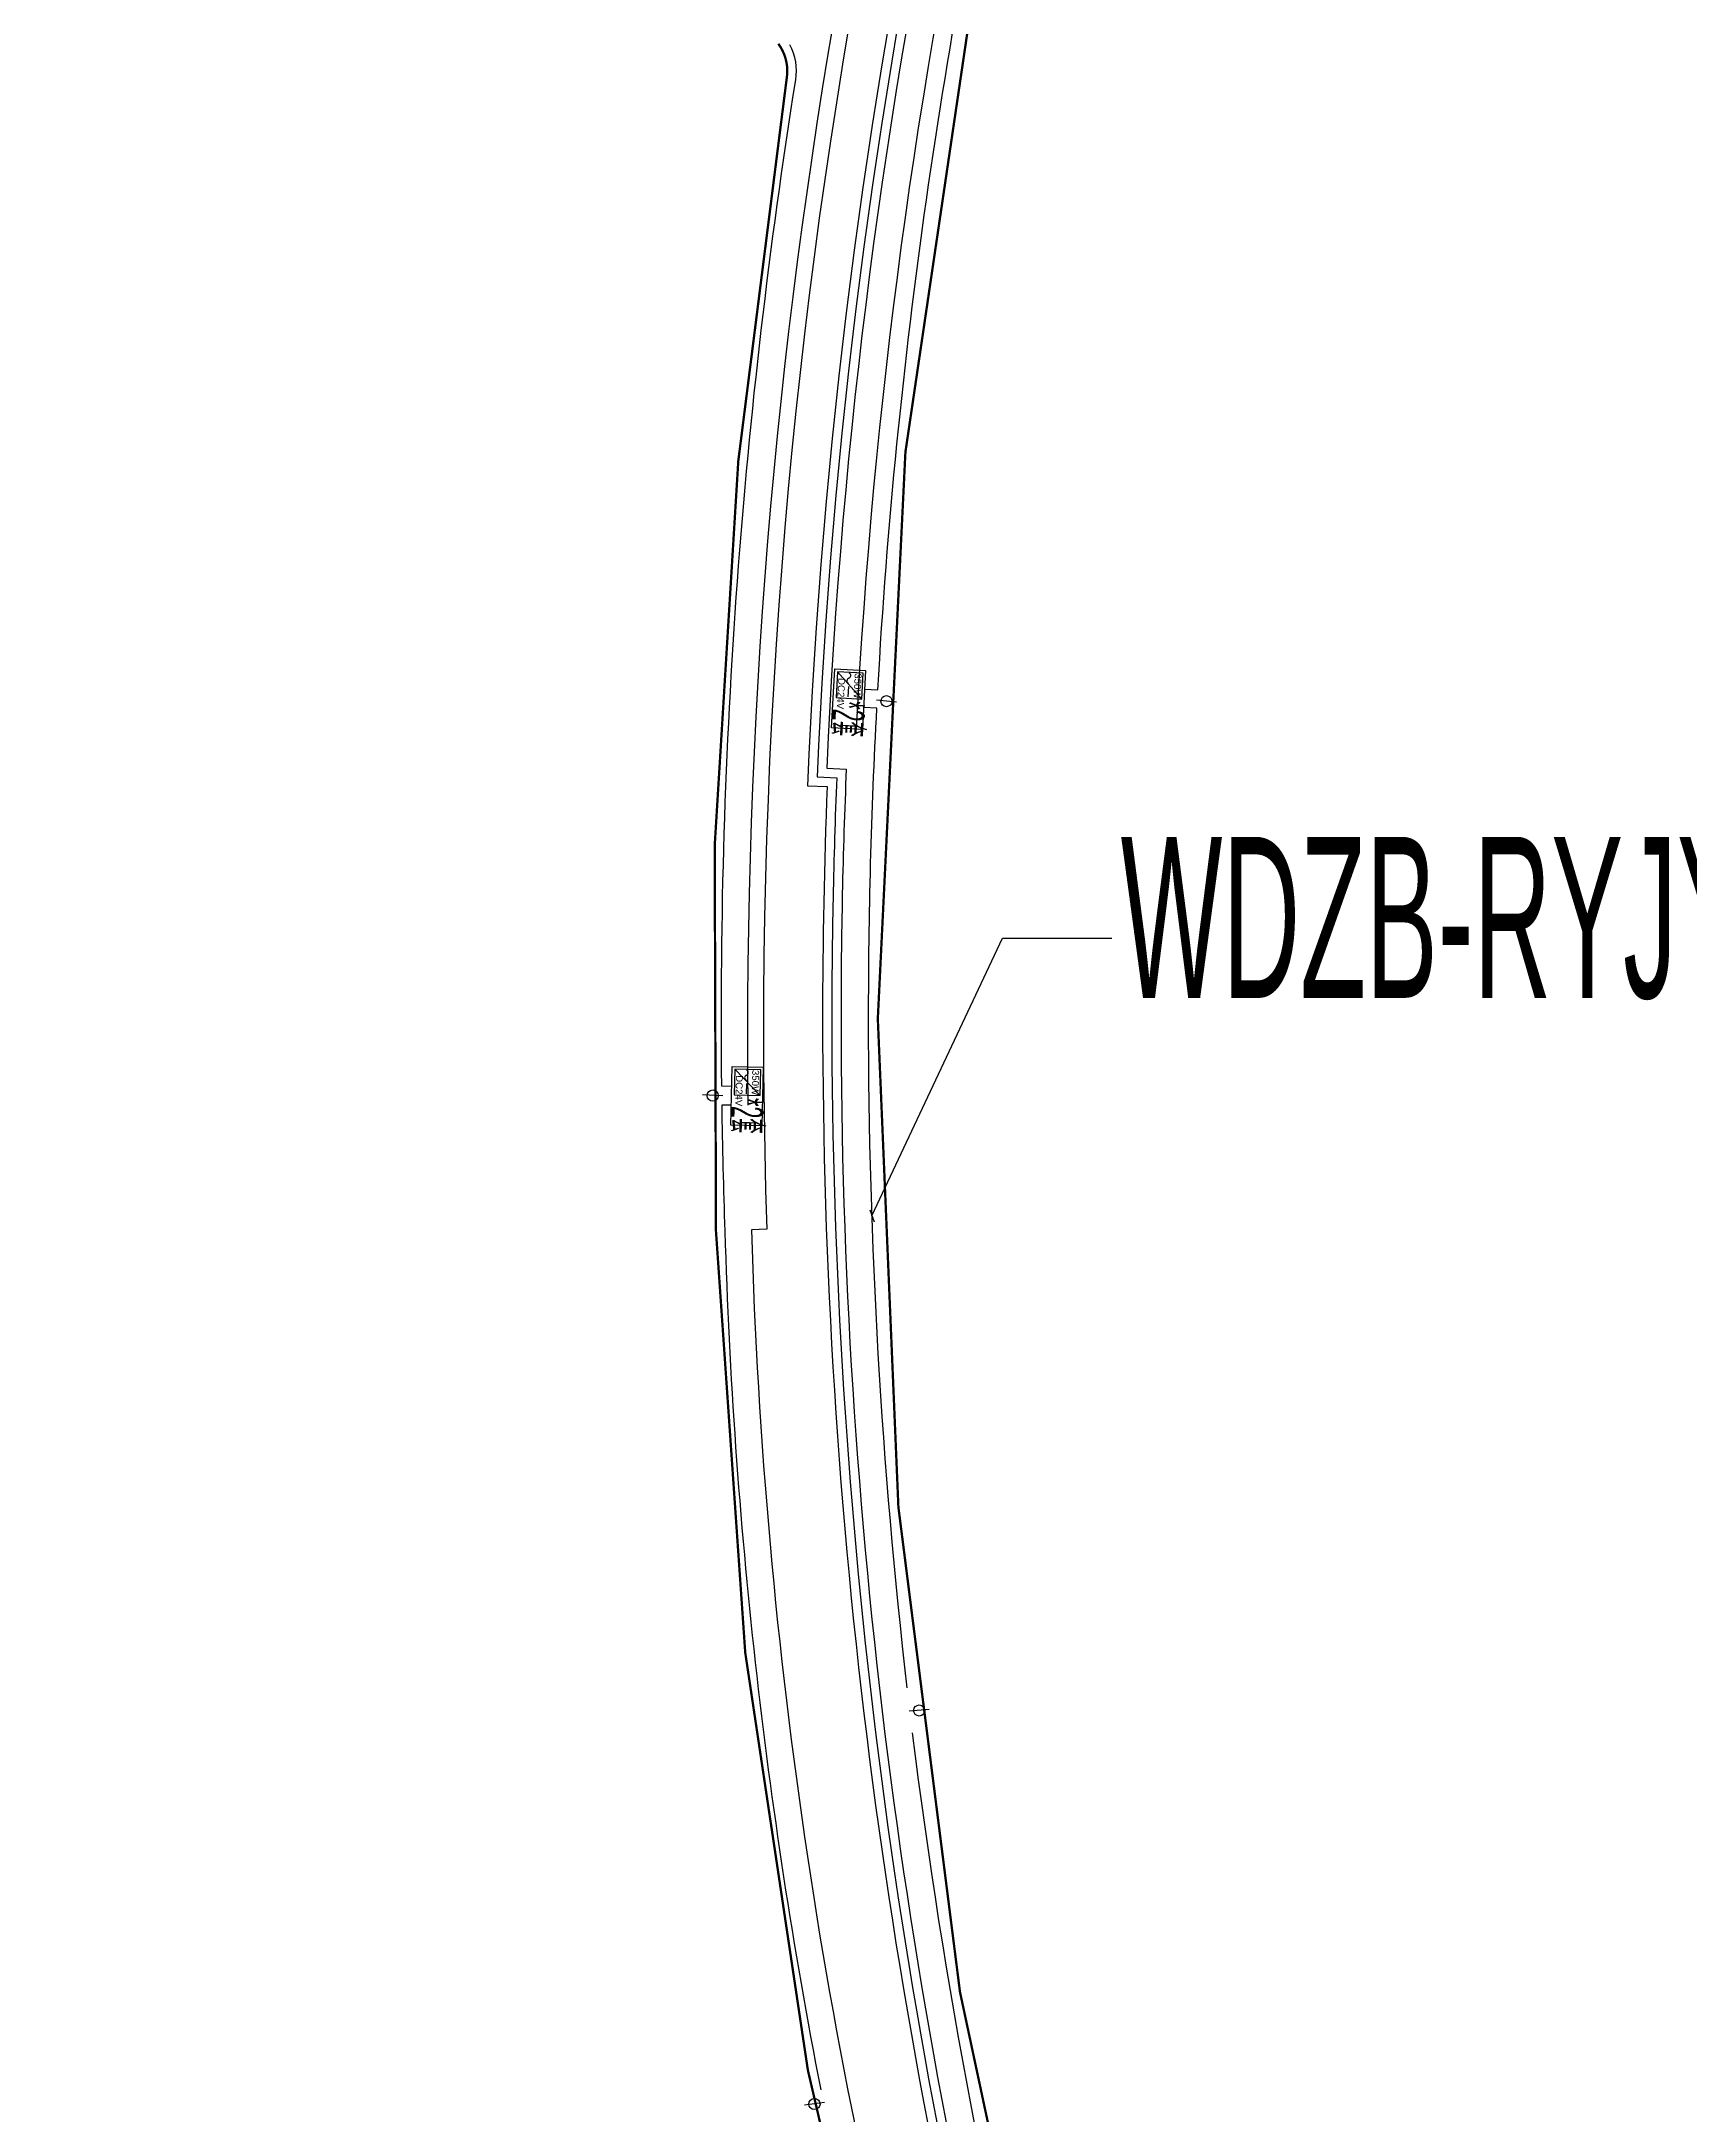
# Model space of a CAD drawing. Header units: inches. Extents: x -187843 to 1582678, y -554589 to 1835338.
# Drawn here: x 1271817 to 1307634, y -326415 to -281367 of the extents above; entities that cross this region are included whole.
import ezdxf
from ezdxf import colors
from ezdxf.entities.mleader import LeaderData, LeaderLine
from ezdxf.lldxf.tags import DXFTag
from ezdxf.math import Vec2, Vec3

# ---------------------------------------------------------------- set-up
doc = ezdxf.new("R2010")
doc.units = ezdxf.units.IN
doc.header["$MEASUREMENT"] = 0
doc.layers.get('0').update_dxf_attribs({"color": 253})
for name, color, linetype in [('0-LIGHT-TXT', 90, 'Continuous'), ('0-SL01', 1, 'Continuous'), ('0-开关电源', 3, 'Continuous'), ('LT-220V', 5, 'Continuous'), ('LT-24V', 4, 'Continuous')]:
    doc.layers.add(name, color=color, linetype=linetype)
doc.styles.add('SMDEI', font='smsim.shx', dxfattribs={"width": 0.75, "bigfont": 'smfs.shx'})
doc.styles.get("Standard").update_dxf_attribs({"font": 'arial.ttf'})
tags = doc.linetypes.add('SL01_LINE', pattern='A,0.3,-0.3,["SL01",Standard,S=0.2,R=-0.1,X=-0.1,Y=-0.1],-1.2', length=1.8).pattern_tags.tags
tags[6] = DXFTag(74, 10)

# ---------------------------------------------------------------- blocks, each defined once
blk = doc.blocks.new('LEDDR01')
at = {"layer": '0-开关电源'}
for p, q in [((-224, 0), (224, 448)), ((19, 205), (198, 205))]:
    blk.add_line(p, q, dxfattribs=at)
blk.add_lwpolyline([(-224, 0), (224, 0), (224, 448), (-224, 448)], close=True, dxfattribs=at)
for centre, start, end in [((-171, 187), 19.4712, 160.5288), ((-81, 219), 199.4712, 340.5288)]:
    blk.add_arc(centre, 47.5, start, end, dxfattribs=at)
at = {"color": 3}
for s, p in [('350W', (-219, 302)), ('DC24V', (-122, 21))]:
    blk.add_text(s, height=120, dxfattribs=at).set_placement(p)
blk = doc.blocks.new('分割')
at = {"layer": 'LT-220V'}
blk.add_lwpolyline([(-168, 141), (166, -144)], dxfattribs=at)
blk.add_circle((0, 0), 121, dxfattribs=at)
blk = doc.blocks.new('_Oblique')
at = {"color": 0, "linetype": 'ByBlock', "lineweight": -2}
blk.add_line((-0.5, -0.5), (0.5, 0.5), dxfattribs=at)

msp = doc.modelspace()

# ---------------------------------------------------------------- linework, layer by layer
at = {"layer": '0-LIGHT-TXT', "color": 7}
for points in [[(1289728, -295039), (1289660, -296316), (1288990, -296281), (1289057, -295003)], [(1287499, -303654), (1287469, -304933), (1286797, -304917), (1286827, -303638)]]:
    msp.add_lwpolyline(points, close=True, dxfattribs=at)
at = {"layer": '0-SL01', "linetype": 'SL01_LINE', "const_width": 50}
for points in [[(1293999, -334140, -0.063253), (1289993, -302603, -0.198348), (1326672, -213712), (1326991, -214029)], [(1242207, -363593, -0.108312), (1252567, -356103, -0.022619), (1255225, -355097, -0.000001), (1281262, -346637, -0.000625), (1284198, -345683, 0.418777), (1290552, -334390, -0.059762), (1286476, -307224, -0.048483), (1288013, -282168, 0.200801), (1287831, -281417, 1.373933)]]:
    msp.add_lwpolyline(points, format="xyb", dxfattribs=at)
at = {"layer": 'LT-220V'}
for points in [[(1320903, -215515, 0.189523), (1287170, -304485, 0.189523)], [(1323900, -215476, 0.090689), (1299002, -254166, 0.787238), (1298480, -255453, 0.082326), (1289524, -296309)], [(1328996, -257682), (1327782, -257929), (1326997, -261353), (1296999, -254204, 0.104873), (1287579, -307178), (1287246, -307190, 0.059777), (1291294, -334181, -0.418072), (1284418, -346421, 0.000621), (1281500, -347369), (1255464, -355829, 0.022602), (1252873, -356810, 0.108266), (1242785, -364103, 0.149711), (1235332, -380741, 0.164767), (1239895, -399504, 0.024072), (1255355, -423310)], [(1328996, -257682), (1328142, -258147), (1327297, -261836), (1297674, -254776, 0.085481), (1288465, -297541), (1288892, -297559, 0.009919), (1288793, -302603, 0.063452), (1292863, -334538, 0.006643)], [(1328996, -257682), (1328322, -258256), (1327447, -262077), (1297795, -255010, 0.084753), (1288674, -297350), (1289100, -297368, 0.010311), (1288993, -302603, 0.063452), (1293056, -334488, 0.007036)], [(1328996, -257682), (1328502, -258366), (1327596, -262318), (1297917, -255245, 0.084023), (1288882, -297159), (1289308, -297177, 0.010705), (1289193, -302603, 0.063452), (1293250, -334438, 0.015174), (1295407, -341833, 0.028165), (1300581, -355154, 0.255229), (1307441, -360306, 0.175468), (1313551, -359021), (1320415, -355372), (1336762, -346680), (1337553, -348210)]]:
    msp.add_lwpolyline(points, format="xyb", dxfattribs=at)
at = {"layer": 'LT-24V', "color": 4}
for points in [[(1289707, -295439), (1289994, -295454, -0.042419), (1293002, -274297)], [(1286817, -304076), (1286602, -304071, -0.042397), (1288210, -282199, 0.164534), (1288082, -281441)], [(1290633, -317145, -0.028845), (1289793, -302603, -0.013381), (1289972, -295854), (1289686, -295838)], [(1288759, -325877, -0.040841), (1286676, -307218, -0.005302), (1286607, -304471), (1286807, -304476)], [(1294817, -339132), (1295158, -339028, -0.009742), (1293831, -334287, -0.032601), (1290750, -318119)]]:
    msp.add_lwpolyline(points, format="xyb", dxfattribs=at)

# ---------------------------------------------------------------- block references
at = {"layer": '0-开关电源', "color": 3, "xscale": 1.25, "yscale": 1.25, "zscale": 1.25}
for p, rotation in [((1289101, -295347), 266.9655786252202), ((1286881, -303980), 268.650753616403)]:
    msp.add_blockref('LEDDR01', p, dxfattribs=dict(at, rotation=rotation))
at = {"layer": 'LT-220V'}
for p, rotation in [((1290181, -295703), 215.0041838113395), ((1286404, -304273), 217.6452731979464), ((1290892, -317635), 224.9692422377619), ((1288616, -326187), 228.0737931522233)]:
    msp.add_blockref('分割', p, dxfattribs=dict(at, rotation=rotation))

# ---------------------------------------------------------------- texts
at = {"layer": '0-LIGHT-TXT', "color": 7, "style": 'SMDEI', "width": 0.5}
for rotation, p in [(266.9656, (1289021, -295678)), (268.6508, (1286811, -304314))]:
    msp.add_text('*2套', height=700, rotation=rotation, dxfattribs=at).set_placement(p)
msp.add_text('WDZB-RYJY2*4 JDG20 SCE/WC', height=3500, dxfattribs=at).set_placement((1295272, -302151))

# ---------------------------------------------------------------- leaders
at = {"layer": '0-LIGHT-TXT', "color": 7}
ml = msp.add_multileader_mtext('Standard', dxfattribs=at)
ml.set_content('', color=7)
ml.set_leader_properties()
ml.set_arrow_properties(name='OBLIQUE')
ml.build(insert=Vec2(0, 0))
ml.multileader.update_dxf_attribs({"text_right_attachment_type": 6, "dogleg_length": 0.36, "arrow_head_size": 200})
ctx = ml.context
ctx.base_point, ctx.char_height, ctx.arrow_head_size, ctx.landing_gap_size, ctx.plane_origin = Vec3(1295076, -300856), 0.18, 200, 0.09, Vec3(1290114, -306228)
ctx.right_attachment = 6
notes = []
notes.append((ctx, [(0, (1, 1, 0), (1292702, -300856), (1, 0), 2375, [(0, [(1289866, -306887)], 0, [])])]))
ctx.mtext.insert, ctx.mtext.flow_direction = Vec3(1295077, -300855), 5
for ctx, leaders in notes:
    for number, flags, end, landing, length, lines in leaders:
        leader = LeaderData()
        leader.index, (leader.has_last_leader_line, leader.has_dogleg_vector, leader.attachment_direction) = number, flags
        leader.last_leader_point, leader.dogleg_vector, leader.dogleg_length = Vec3(end), Vec3(landing), length
        for number, points, colour, breaks in lines:
            line = LeaderLine()
            line.index, line.vertices, line.color, line.breaks = number, Vec3.list(points), colors.encode_raw_color(colour), breaks
            leader.lines.append(line)
        ctx.leaders.append(leader)

doc.saveas('drawing.dxf')
